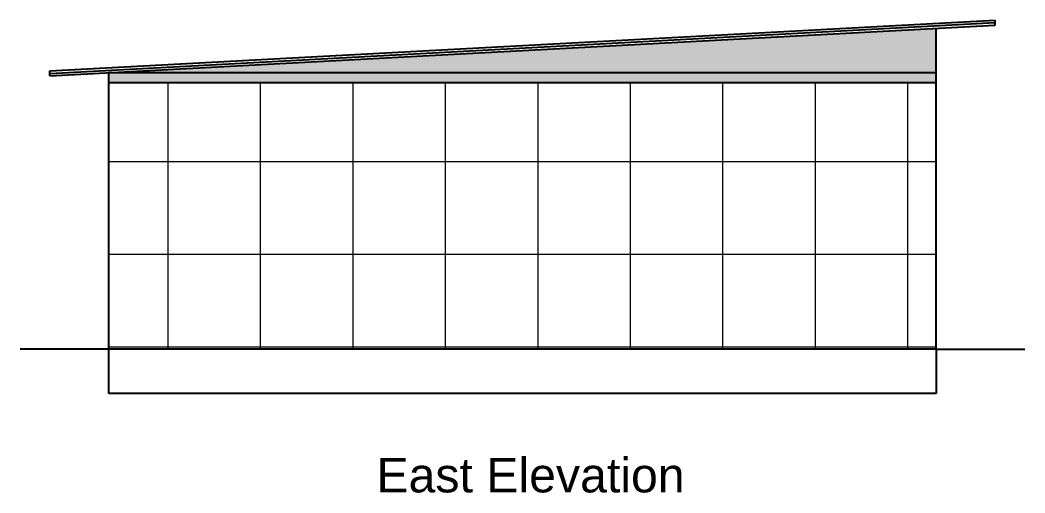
# Model space of a CAD drawing. Header units: inches. Extents: x 380359 to 404964, y -48881 to -44155.
# Drawn here: x 401965.2 to 402372.8, y -46971.7 to -46780.1 of the extents above; entities that cross this region are included whole.
import ezdxf

# ---------------------------------------------------------------- set-up
doc = ezdxf.new("R2010")
doc.units = ezdxf.units.IN
doc.header["$LTSCALE"] = 2
doc.header["$MEASUREMENT"] = 0
doc.layers.get('0').update_dxf_attribs({"linetype": 'CONTINUOUS'})
doc.layers.add('1', color=7, linetype='CONTINUOUS', lineweight=13)
doc.layers.add('steps', color=253, linetype='CONTINUOUS', lineweight=20)
doc.styles.get("Standard").update_dxf_attribs({"font": 'ARIALN.TTF'})

msp = doc.modelspace()

# ---------------------------------------------------------------- hatches: boundary and pattern name
at = {"layer": '1', "ltscale": 5}
h = msp.add_hatch(dxfattribs=at)
h.set_pattern_fill('ANSI37', color=256, scale=300, angle=45, style=0)
h.set_pattern_definition([(90, (925.26, 0), (-37.5, 0), []), (180, (925.26, 0), (-4e-15, -37.5), [])])
h.paths.add_polyline_path([(402336.77, -46913.41), (402336.77, -46805.41), (402001.23, -46805.41), (402001.23, -46913.41)])
at = {"layer": 'steps', "ltscale": 0.3, "transparency": 33554457}
h = msp.add_hatch(color=7, dxfattribs=at)
h.dxf.hatch_style = 1
h.paths.add_polyline_path([(402336.77, -46801.41), (402336.77, -46783.41), (402001.23, -46801.41)])
h = msp.add_hatch(color=7, dxfattribs=at)
h.dxf.hatch_style = 1
h.paths.add_polyline_path([(402336.77, -46801.41), (402001.23, -46801.41), (402001.23, -46805.41), (402336.77, -46805.41)])

# ---------------------------------------------------------------- linework, layer by layer
at = {"ltscale": 0.5}
for p, q in [((401977.23, -46800.69), (402360.77, -46780.12)), ((402360.77, -46782.12), (402360.77, -46780.12)), ((401977.23, -46801.69), (402360.77, -46781.12)), ((401977.23, -46802.69), (402360.77, -46782.12)), ((402336.77, -46913.41), (402336.77, -46783.41)), ((401977.23, -46802.69), (401977.23, -46800.69)), ((402001.23, -46913.41), (402001.23, -46801.41)), ((402001.23, -46801.41), (402336.77, -46801.41)), ((402001.23, -46805.41), (402336.77, -46805.41)), ((402001.23, -46913.41), (401965.23, -46913.41)), ((402336.77, -46913.41), (402001.23, -46913.41)), ((402001.23, -46931.41), (402001.23, -46913.41)), ((402336.77, -46913.41), (402372.77, -46913.41)), ((402336.77, -46913.41), (402336.77, -46931.41)), ((402336.77, -46931.41), (402001.23, -46931.41))]:
    msp.add_line(p, q, dxfattribs=at)

# ---------------------------------------------------------------- texts
at = {"color": 7, "linetype": 'ByBlock', "lineweight": 5, "insert": (402172.25, -46964.61), "char_height": 14, "width": 235.547, "attachment_point": 5}
msp.add_mtext('{\\fArial CE|b0|i0|c0|p34;East Elevation}', dxfattribs=at)

doc.saveas('drawing.dxf')
